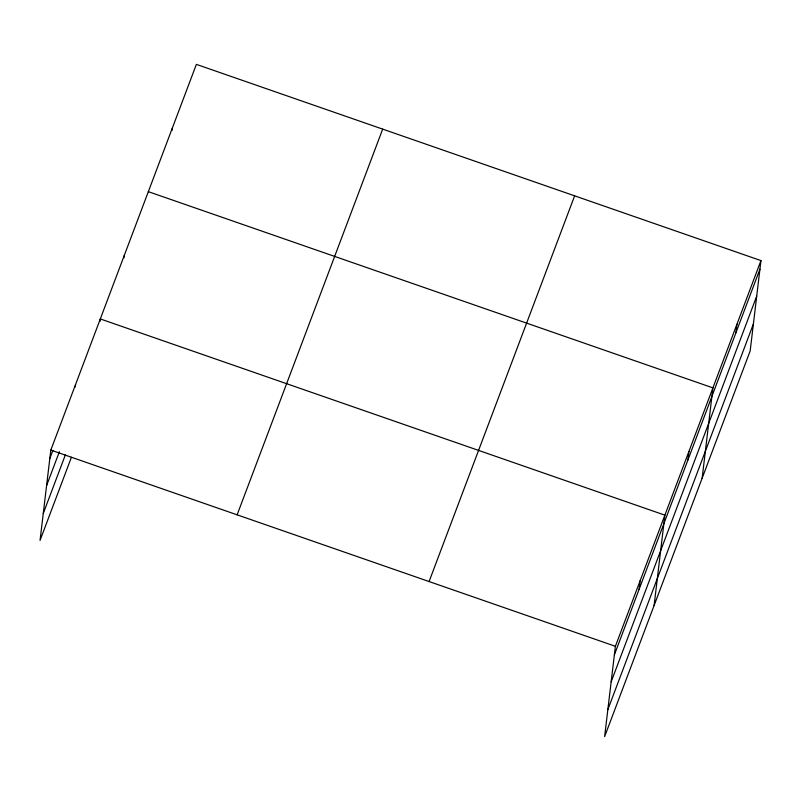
<?xml version="1.0" encoding="UTF-8"?>
<svg xmlns="http://www.w3.org/2000/svg" width="801" height="801" viewBox="0 0 801 801"><rect width="100%" height="100%" fill="white"/><g stroke="black" fill="none" stroke-linecap="round" stroke-linejoin="round"><path stroke-width="1.2" d="M760.95 260.595L615.388 646.297L604.625 736.63L750.177 350.918L760.95 260.595L196.375 64.37L50.823 450.082L40.05 540.405L71.419 457.271M75.274 386.953L75.564 384.51M100.015 321.391L100.315 318.938L664.88 515.153L654.107 605.486M124.035 257.742L124.325 255.299M172.065 130.463L172.365 128.02M639.118 589.296L640.139 580.725M687.879 460.084L688.9 451.514M702.147 478.207L712.92 387.874L148.345 191.659M735.909 332.805L736.93 324.235M49.802 458.653L52.896 450.452M46.578 485.626L59.394 451.674M43.264 513.431L65.362 454.888M237.126 514.833L382.688 129.121M429.086 581.546L574.637 195.844M614.367 654.868L759.929 269.166M611.153 681.851L756.715 296.14M607.839 709.646L753.401 323.944M50.823 450.082L615.388 646.297"/></g></svg>
